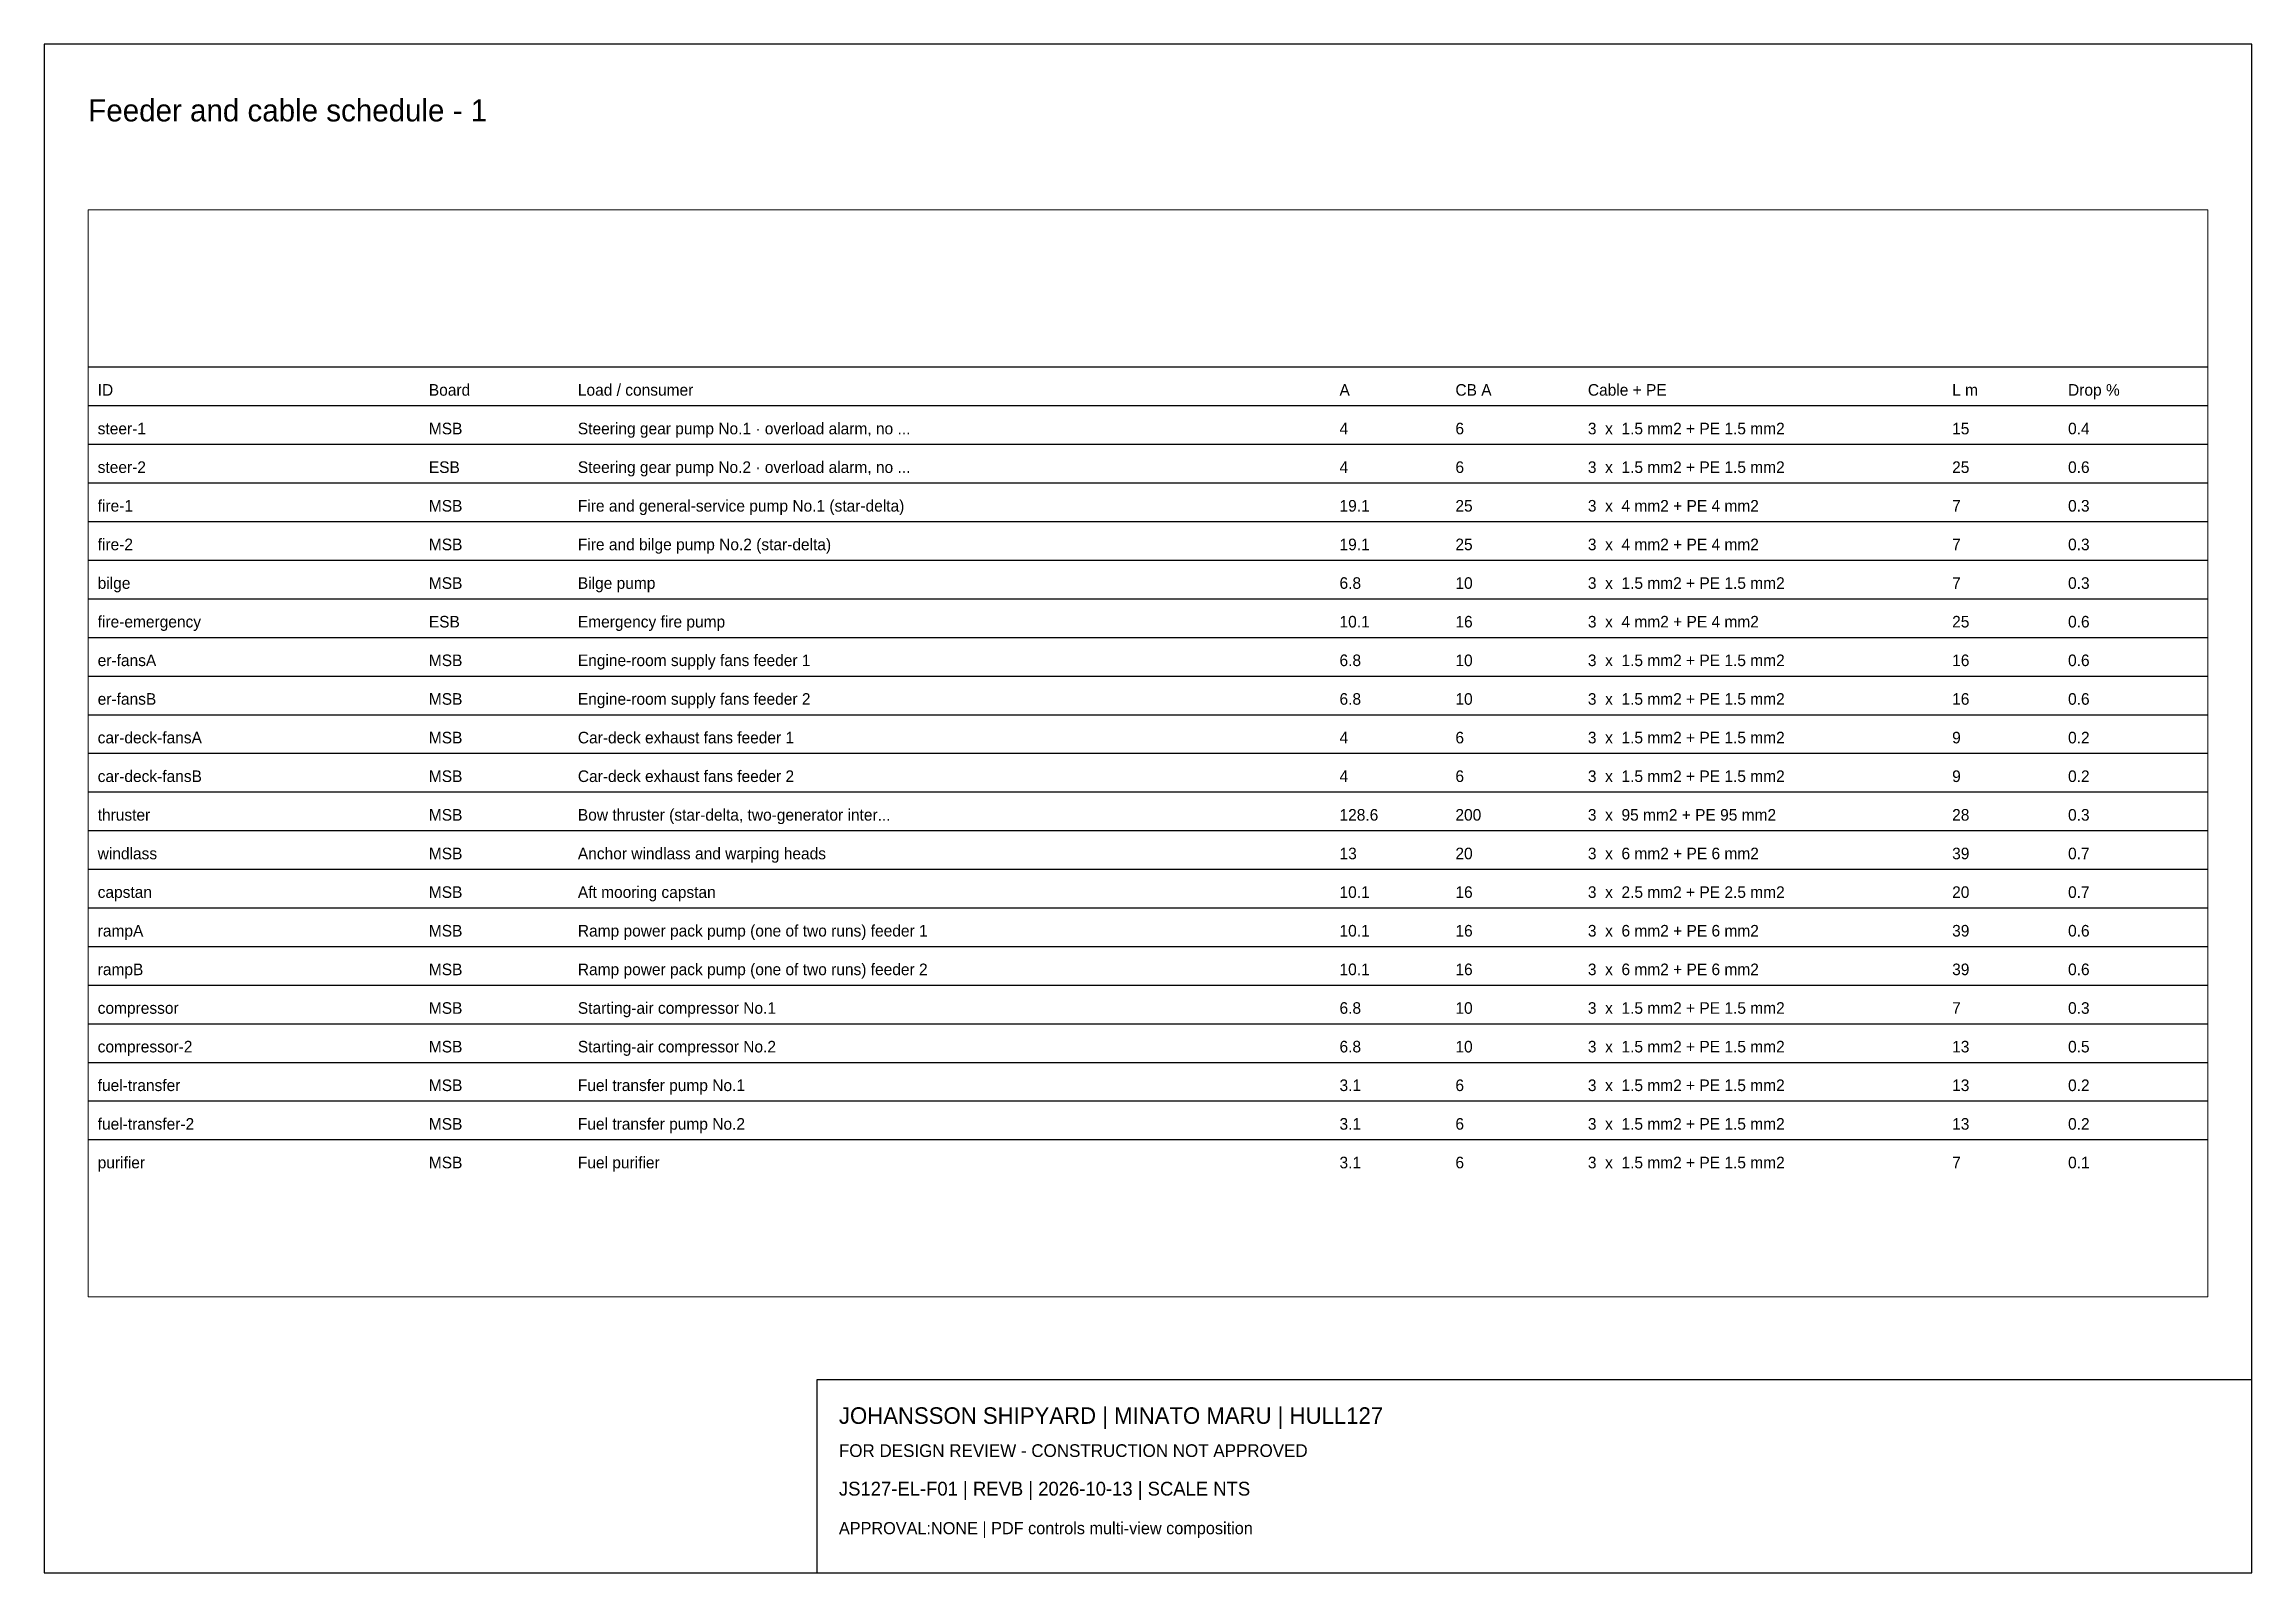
# Paper-space layout 'Layout1' of a CAD drawing. Header units: millimetres. Extents: x 10 to 410, y 10 to 287.
# The model-space entities are those that its viewports show. They can reach past a viewport. Long polylines and large blocks are cut down to what shows.
import ezdxf

# ---------------------------------------------------------------- set-up
doc = ezdxf.new("R2010")
doc.units = ezdxf.units.MM
doc.layers.add('ANNOTATION', color=7, linetype='Continuous')
doc.layers.add('GEOMETRY', color=7, linetype='Continuous')

msp = doc.modelspace()

# ---------------------------------------------------------------- linework, layer by layer
at = {"layer": 'GEOMETRY'}
for p, q in [((18, 249), (402, 249)), ((18, 242), (402, 242)), ((18, 235), (402, 235)), ((18, 228), (402, 228)), ((18, 221), (402, 221)), ((18, 214), (402, 214)), ((18, 207), (402, 207)), ((18, 200), (402, 200)), ((18, 193), (402, 193)), ((18, 186), (402, 186)), ((18, 179), (402, 179)), ((18, 172), (402, 172)), ((18, 165), (402, 165)), ((18, 158), (402, 158)), ((18, 151), (402, 151)), ((18, 144), (402, 144)), ((18, 137), (402, 137)), ((18, 130), (402, 130)), ((18, 123), (402, 123)), ((18, 116), (402, 116)), ((18, 109), (402, 109))]:
    msp.add_line(p, q, dxfattribs=at)

# ---------------------------------------------------------------- texts
at = {"layer": 'ANNOTATION'}
for s, p in [('ID', (19.7, 243.8)), ('Board', (79.7, 243.8)), ('Load / consumer', (106.7, 243.8)), ('A', (244.7, 243.8)), ('CB A', (265.7, 243.8)), ('Cable + PE', (289.7, 243.8)), ('L m', (355.7, 243.8)), ('Drop %', (376.7, 243.8)), ('steer-1', (19.7, 236.8)), ('MSB', (79.7, 236.8)), ('Steering gear pump No.1 · overload alarm, no ...', (106.7, 236.8)), ('4', (244.7, 236.8)), ('6', (265.7, 236.8)), ('3  x  1.5 mm2 + PE 1.5 mm2', (289.7, 236.8)), ('15', (355.7, 236.8)), ('0.4', (376.7, 236.8)), ('Steering gear pump No.2 · overload alarm, no ...', (106.7, 229.8)), ('steer-2', (19.7, 229.8)), ('ESB', (79.7, 229.8)), ('4', (244.7, 229.8)), ('6', (265.7, 229.8)), ('3  x  1.5 mm2 + PE 1.5 mm2', (289.7, 229.8)), ('25', (355.7, 229.8)), ('0.6', (376.7, 229.8)), ('fire-1', (19.7, 222.8)), ('MSB', (79.7, 222.8)), ('Fire and general-service pump No.1 (star-delta)', (106.7, 222.8)), ('19.1', (244.7, 222.8)), ('25', (265.7, 222.8)), ('3  x  4 mm2 + PE 4 mm2', (289.7, 222.8)), ('7', (355.7, 222.8)), ('0.3', (376.7, 222.8)), ('fire-2', (19.7, 215.8)), ('MSB', (79.7, 215.8)), ('Fire and bilge pump No.2 (star-delta)', (106.7, 215.8)), ('19.1', (244.7, 215.8)), ('25', (265.7, 215.8)), ('3  x  4 mm2 + PE 4 mm2', (289.7, 215.8)), ('7', (355.7, 215.8)), ('0.3', (376.7, 215.8)), ('bilge', (19.7, 208.8)), ('MSB', (79.7, 208.8)), ('Bilge pump', (106.7, 208.8)), ('6.8', (244.7, 208.8)), ('10', (265.7, 208.8)), ('3  x  1.5 mm2 + PE 1.5 mm2', (289.7, 208.8)), ('7', (355.7, 208.8)), ('0.3', (376.7, 208.8)), ('fire-emergency', (19.7, 201.8)), ('Emergency fire pump', (106.7, 201.8)), ('ESB', (79.7, 201.8)), ('10.1', (244.7, 201.8)), ('16', (265.7, 201.8)), ('3  x  4 mm2 + PE 4 mm2', (289.7, 201.8)), ('25', (355.7, 201.8)), ('0.6', (376.7, 201.8)), ('er-fansA', (19.7, 194.8)), ('MSB', (79.7, 194.8)), ('Engine-room supply fans feeder 1', (106.7, 194.8)), ('6.8', (244.7, 194.8)), ('10', (265.7, 194.8)), ('3  x  1.5 mm2 + PE 1.5 mm2', (289.7, 194.8)), ('16', (355.7, 194.8)), ('0.6', (376.7, 194.8)), ('er-fansB', (19.7, 187.8)), ('MSB', (79.7, 187.8)), ('Engine-room supply fans feeder 2', (106.7, 187.8)), ('6.8', (244.7, 187.8)), ('10', (265.7, 187.8)), ('3  x  1.5 mm2 + PE 1.5 mm2', (289.7, 187.8)), ('16', (355.7, 187.8)), ('0.6', (376.7, 187.8)), ('car-deck-fansA', (19.7, 180.8)), ('MSB', (79.7, 180.8)), ('Car-deck exhaust fans feeder 1', (106.7, 180.8)), ('4', (244.7, 180.8)), ('6', (265.7, 180.8)), ('3  x  1.5 mm2 + PE 1.5 mm2', (289.7, 180.8)), ('9', (355.7, 180.8)), ('0.2', (376.7, 180.8)), ('car-deck-fansB', (19.7, 173.8)), ('Car-deck exhaust fans feeder 2', (106.7, 173.8)), ('MSB', (79.7, 173.8)), ('4', (244.7, 173.8)), ('6', (265.7, 173.8)), ('3  x  1.5 mm2 + PE 1.5 mm2', (289.7, 173.8)), ('9', (355.7, 173.8)), ('0.2', (376.7, 173.8)), ('thruster', (19.7, 166.8)), ('MSB', (79.7, 166.8)), ('Bow thruster (star-delta, two-generator inter...', (106.7, 166.8)), ('128.6', (244.7, 166.8)), ('200', (265.7, 166.8)), ('3  x  95 mm2 + PE 95 mm2', (289.7, 166.8)), ('28', (355.7, 166.8)), ('0.3', (376.7, 166.8)), ('windlass', (19.7, 159.8)), ('MSB', (79.7, 159.8)), ('Anchor windlass and warping heads', (106.7, 159.8)), ('13', (244.7, 159.8)), ('20', (265.7, 159.8)), ('3  x  6 mm2 + PE 6 mm2', (289.7, 159.8)), ('39', (355.7, 159.8)), ('0.7', (376.7, 159.8)), ('capstan', (19.7, 152.8)), ('MSB', (79.7, 152.8)), ('Aft mooring capstan', (106.7, 152.8)), ('10.1', (244.7, 152.8)), ('16', (265.7, 152.8)), ('3  x  2.5 mm2 + PE 2.5 mm2', (289.7, 152.8)), ('20', (355.7, 152.8)), ('0.7', (376.7, 152.8)), ('Ramp power pack pump (one of two runs) feeder 1', (106.7, 145.8)), ('rampA', (19.7, 145.8)), ('MSB', (79.7, 145.8)), ('10.1', (244.7, 145.8)), ('16', (265.7, 145.8)), ('3  x  6 mm2 + PE 6 mm2', (289.7, 145.8)), ('39', (355.7, 145.8)), ('0.6', (376.7, 145.8)), ('rampB', (19.7, 138.8)), ('MSB', (79.7, 138.8)), ('Ramp power pack pump (one of two runs) feeder 2', (106.7, 138.8)), ('10.1', (244.7, 138.8)), ('16', (265.7, 138.8)), ('3  x  6 mm2 + PE 6 mm2', (289.7, 138.8)), ('39', (355.7, 138.8)), ('0.6', (376.7, 138.8)), ('compressor', (19.7, 131.8)), ('MSB', (79.7, 131.8)), ('Starting-air compressor No.1', (106.7, 131.8)), ('6.8', (244.7, 131.8)), ('10', (265.7, 131.8)), ('3  x  1.5 mm2 + PE 1.5 mm2', (289.7, 131.8)), ('7', (355.7, 131.8)), ('0.3', (376.7, 131.8)), ('compressor-2', (19.7, 124.8)), ('MSB', (79.7, 124.8)), ('Starting-air compressor No.2', (106.7, 124.8)), ('6.8', (244.7, 124.8)), ('10', (265.7, 124.8)), ('3  x  1.5 mm2 + PE 1.5 mm2', (289.7, 124.8)), ('13', (355.7, 124.8)), ('0.5', (376.7, 124.8)), ('fuel-transfer', (19.7, 117.8)), ('Fuel transfer pump No.1', (106.7, 117.8)), ('MSB', (79.7, 117.8)), ('3.1', (244.7, 117.8)), ('6', (265.7, 117.8)), ('3  x  1.5 mm2 + PE 1.5 mm2', (289.7, 117.8)), ('13', (355.7, 117.8)), ('0.2', (376.7, 117.8)), ('fuel-transfer-2', (19.7, 110.8)), ('MSB', (79.7, 110.8)), ('Fuel transfer pump No.2', (106.7, 110.8)), ('3.1', (244.7, 110.8)), ('6', (265.7, 110.8)), ('3  x  1.5 mm2 + PE 1.5 mm2', (289.7, 110.8)), ('13', (355.7, 110.8)), ('0.2', (376.7, 110.8)), ('purifier', (19.7, 103.8)), ('MSB', (79.7, 103.8)), ('Fuel purifier', (106.7, 103.8)), ('3.1', (244.7, 103.8)), ('6', (265.7, 103.8)), ('3  x  1.5 mm2 + PE 1.5 mm2', (289.7, 103.8)), ('7', (355.7, 103.8)), ('0.1', (376.7, 103.8))]:
    msp.add_text(s, height=2.1, dxfattribs=at).set_placement(p)

psp = doc.layouts.get("Layout1")

# ---------------------------------------------------------------- linework, layer by layer
for points in [[(10, 10), (410, 10), (410, 287), (10, 287)], [(150, 10), (410, 10), (410, 45), (150, 45)]]:
    psp.add_lwpolyline(points, close=True)

# ---------------------------------------------------------------- texts
for s, height, p in [('Feeder and cable schedule - 1', 4, (18, 273)), ('JOHANSSON SHIPYARD | MINATO MARU | HULL127', 3, (154, 37)), ('FOR DESIGN REVIEW - CONSTRUCTION NOT APPROVED', 2.3, (154, 31)), ('JS127-EL-F01 | REVB | 2026-10-13 | SCALE NTS', 2.5, (154, 24)), ('APPROVAL:NONE | PDF controls multi-view composition', 2.2, (154, 17))]:
    psp.add_text(s, height=height).set_placement(p)

# ---------------------------------------------------------------- viewports
at = {"layer": 'VIEWPORTS'}
psp.add_viewport(center=(210, 158.5), size=(384, 197), view_center_point=(210, 179), view_height=197, dxfattribs=at)

doc.saveas('drawing.dxf')
